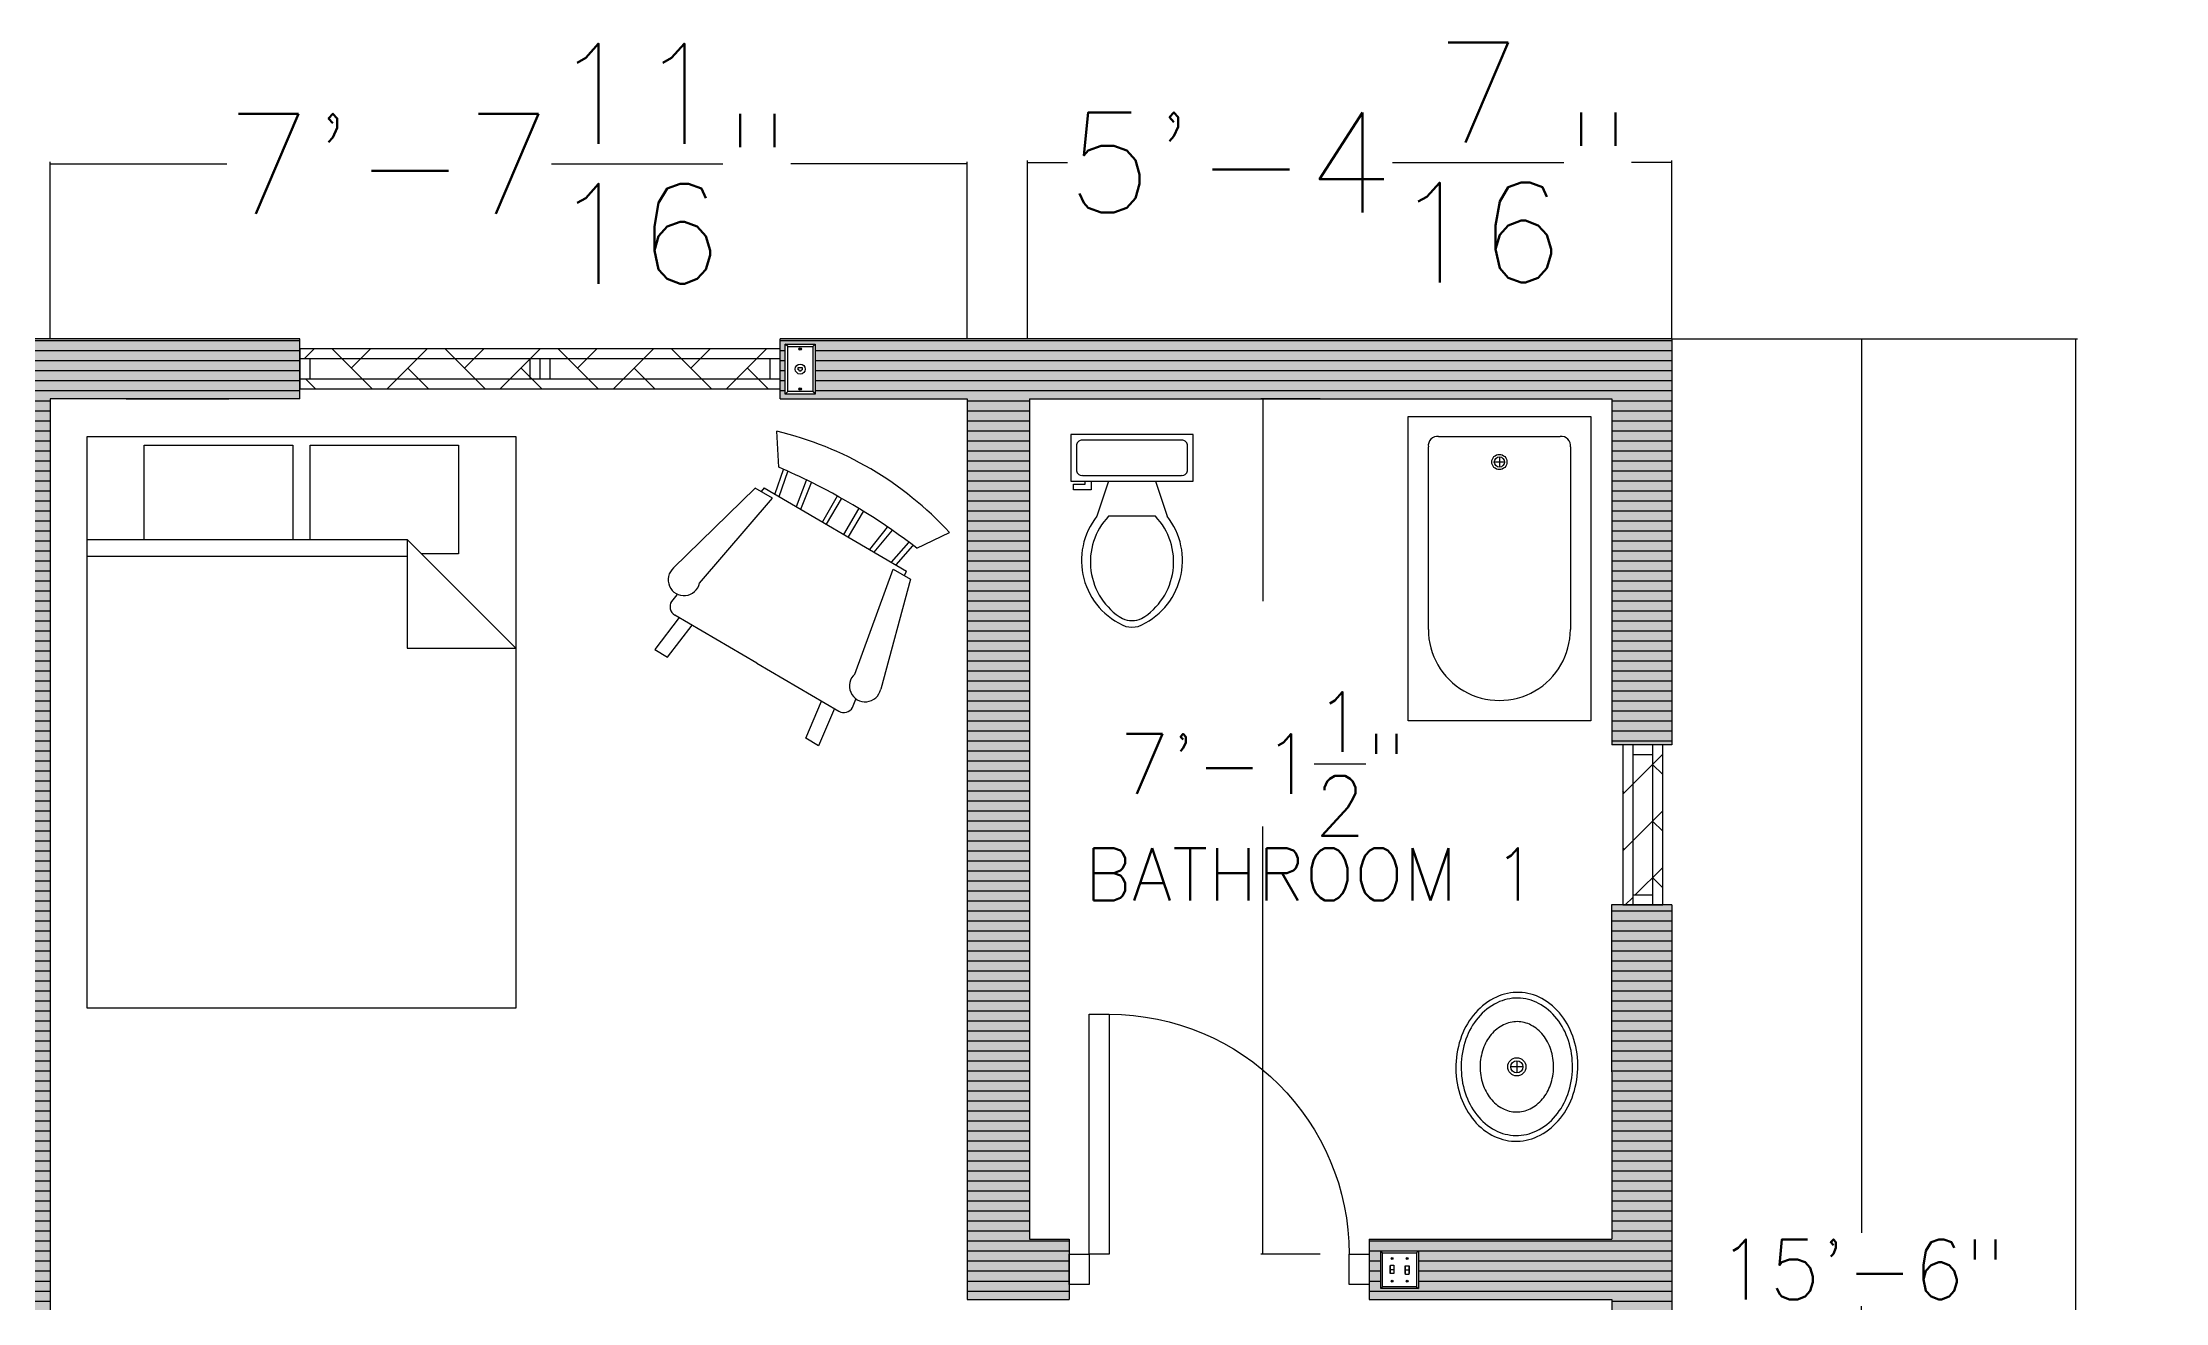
# Model space of a CAD drawing. Header units: inches. Extents: x 249 to 965, y 189 to 695.
# Drawn here: x 461.8 to 674, y 568.7 to 694.7 of the extents above; entities that cross this region are included whole.
import ezdxf

# ---------------------------------------------------------------- set-up
doc = ezdxf.new("R2010")
doc.units = ezdxf.units.IN
doc.header["$MEASUREMENT"] = 0
for name, color, linetype in [('block', 231, 'Continuous'), ('dimention', 180, 'Continuous'), ('door', 30, 'Continuous'), ('text', 120, 'Continuous'), ('walls', 65, 'Continuous'), ('window', 70, 'Continuous')]:
    doc.layers.add(name, color=color, linetype=linetype)
doc.styles.get("Standard").update_dxf_attribs({"font": 'simplex.shx', "height": 1})
doc.dimstyles.new('cst', dxfattribs={"dimscale": 0.8, "dimtxt": 1, "dimasz": 0, "dimexe": 0.25, "dimexo": 0.0625, "dimgap": 0.125, "dimtad": 0, "dimtih": 1, "dimtoh": 1, "dimdec": 4, "dimzin": 0, "dimdsep": 46, "dimlunit": 4, "dimtxsty": 'Standard', "dimblk": 'ARCHTICK', "dimcen": 0.125, "dimadec": 0, "dimazin": 0, "dimtfac": 1, "dimtdec": 4, "dimtofl": 0, "dimtmove": 0, "dimatfit": 3, "dimfxl": 1, "dimtolj": 1, "dimtzin": 0, "dimarcsym": 0})
pattern_1 = [(45, (322.94, 220.892), (0, 5.656854), [12, -4]), (135, (325.7683, 223.7204), (4e-16, 5.656854), [12, -4])]

# ---------------------------------------------------------------- blocks, each defined once
blk = doc.blocks.new('WINDOW1')
at = {"layer": 'window'}
for p, q in [((48, 4), (0, 4)), ((0, 4), (0, 0)), ((48, 3), (0, 3)), ((1, 3), (1, 1)), ((23, 3), (23, 1)), ((24, 3), (24, 1)), ((25, 3), (25, 1)), ((47, 1), (47, 3)), ((48, 0), (48, 4)), ((0, 1), (48, 1)), ((0, 0), (48, 0))]:
    blk.add_line(p, q, dxfattribs=at)
blk = doc.blocks.new('DOOR2')
at = {"layer": 'door'}
for points in [[(-4, 3), (-2, 3), (-2, 27), (-4, 27)], [(-30, 0), (-28, 0), (-28, 3), (-30, 3)], [(-2, 0), (0, 0), (0, 3), (-2, 3)]]:
    blk.add_lwpolyline(points, close=True, dxfattribs=at)
blk.add_arc((-4, 3), 24, 90, 180, dxfattribs=at)
blk = doc.blocks.new('FL')
at = {"layer": 'window'}
for p, q in [((16, 4), (0, 4)), ((0, 4), (0, 0)), ((16, 3), (0, 3)), ((1, 3), (1, 1)), ((15, 1), (15, 3)), ((16, 0), (16, 4)), ((0, 1), (16, 1)), ((0, 0), (16, 0))]:
    blk.add_line(p, q, dxfattribs=at)
blk = doc.blocks.new('Bed - Queen')
at = {"linetype": 'Continuous'}
for p, q in [((0, -80.00003), (0, 0)), ((0, 0), (59.99999, 0)), ((59.99999, 0), (59.99999, -80.00003)), ((7.99999, -1.2), (28.79998, -1.2)), ((7.99999, -14.4), (7.99999, -1.2)), ((28.79998, -1.2), (28.79998, -14.4)), ((31.19999, -1.2), (51.99999, -1.2)), ((31.19999, -14.4), (31.19999, -1.2)), ((51.99999, -1.2), (51.99999, -16.4)), ((0, -14.4), (44.8, -14.4)), ((59.99999, -29.6), (44.8, -14.4)), ((44.8, -14.4), (44.8, -29.6)), ((44.8, -16.8), (0, -16.8)), ((51.99999, -16.4), (46.79936, -16.4)), ((44.8, -29.6), (59.99999, -29.6)), ((59.99999, -80.00003), (0, -80.00003))]:
    blk.add_line(p, q, dxfattribs=at)
blk = doc.blocks.new('Bath Tub - 26 x 60 in.')
for p, q in [((8, -18), (10, -18)), ((9, -17), (9, -19))]:
    blk.add_line(p, q)
blk.add_lwpolyline([(0, -36), (0, 0), (60, 0), (60, -36)], close=True)
for points in [[(6, -4), (42, -4)], [(4, -30), (4, -6)], [(42, -32), (6, -32)]]:
    blk.add_lwpolyline(points)
for radius in [1.5, 1]:
    blk.add_circle((9, -18), radius)
for centre, radius, start, end in [((5.75, -5.75), 1.77, 81.8699, 188.1301), ((42, -18), 14, 270, 90), ((5.75, -30.25), 1.77, 171.8699, 278.1301)]:
    blk.add_arc(centre, radius, start, end)
blk = doc.blocks.new('Sink - Oval top')
for p, q in [((-1, 0), (1, 0)), ((0, 1), (0, -1))]:
    blk.add_line(p, q)
at = {"linetype": 'Continuous'}
for points in [[(-12.23, 0.39, 0.117634), (-11.46, -3.36, 0.104469), (-8.88, -6.8, 0.090016), (-5.08, -9.07, 0.08192), (-0.32, -10.02, 0.08192), (4.49, -9.38, 0.090016), (8.42, -7.36, 0.104469), (11.22, -4.09, 0.117634), (12.23, -0.39, 0.117634), (11.46, 3.36, 0.104469), (8.88, 6.8, 0.090016), (5.08, 9.07, 0.08192), (0.32, 10.02, 0.08192), (-4.49, 9.38, 0.090016), (-8.42, 7.36, 0.104469), (-11.22, 4.09, 0.117634)], [(-11.29, 0.16, 0.118622), (-10.52, -3.25, 0.104678), (-8.07, -6.36, 0.089562), (-4.54, -8.37, 0.081185), (-0.13, -9.15, 0.081185), (4.3, -8.49, 0.089562), (7.89, -6.58, 0.104678), (10.42, -3.55, 0.118622), (11.29, -0.16, 0.118622), (10.52, 3.25, 0.104678), (8.07, 6.36, 0.089562), (4.54, 8.37, 0.081185), (0.13, 9.15, 0.081185), (-4.3, 8.49, 0.089562), (-7.89, 6.58, 0.104678), (-10.42, 3.55, 0.118622)], [(-7.42, 0.08, 0.118283), (-6.91, -2.17, 0.104607), (-5.29, -4.21, 0.089718), (-2.97, -5.53, 0.081436), (-0.07, -6.04, 0.081436), (2.84, -5.59, 0.089718), (5.2, -4.33, 0.104607), (6.86, -2.32, 0.118283), (7.42, -0.08, 0.118283), (6.91, 2.17, 0.104607), (5.29, 4.21, 0.089718), (2.97, 5.53, 0.081436), (0.07, 6.04, 0.081436), (-2.84, 5.59, 0.089718), (-5.2, 4.33, 0.104607), (-6.86, 2.32, 0.118283)]]:
    blk.add_lwpolyline(points, format="xyb", close=True, dxfattribs=at)
for radius in [1.5, 1]:
    blk.add_circle((0, 0), radius)
blk = doc.blocks.new('Toilet - top')
for p, q in [((9.5, -6), (9.5, -2)), ((-10, -8.5), (-8, -8.5)), ((-10, -9.5), (-10, -8.5)), ((-7, -9.5), (-10, -9.5)), ((-8, -8.5), (-8, -8)), ((-7, -8), (-7, -9.5)), ((-4, -8), (-6, -14)), ((4, -8), (6, -14)), ((4, -14), (-4, -14))]:
    blk.add_line(p, q)
blk.add_lwpolyline([(10.5, -8), (10.5, 0), (-10.5, 0), (-10.5, -8)], close=True)
for points in [[(-9.5, -2), (-9.5, -6)], [(8.5, -1), (-8.5, -1)], [(-8.5, -7), (8.5, -7)]]:
    blk.add_lwpolyline(points)
for centre, radius, start, end in [((-8.62, -1.88), 0.884, 81.8699, 188.1301), ((8.62, -1.88), 0.884, 351.8699, 98.1301), ((-8.62, -6.12), 0.884, 171.8699, 278.1301), ((8.62, -6.12), 0.884, 261.8699, 8.1301), ((3.52, -21.58), 12.17, 141.4691, 247.9714), ((4.2, -21.82), 11.33, 136.3677, 238.9468), ((-3.52, -21.58), 12.17, 292.0284, 38.5307), ((-4.2, -21.82), 11.33, 301.053, 43.6321), ((0, -27.88), 4, 245.7318, 294.2682), ((0, -29), 4, 254.8605, 285.1395)]:
    blk.add_arc(centre, radius, start, end)
blk = doc.blocks.new('Chair - Rocking')
at = {"linetype": 'Continuous'}
for p, q in [((-8, -4.5), (-10, -1.5)), ((8, -4.5), (10, -1.5)), ((-4.5, -7), (-4.96674, -4.19951)), ((-4, -7), (-4.40532, -4.16272)), ((-1.5, -4.05012), (-1.5, -7)), ((-1, -7), (-1, -4.05012)), ((1, -7), (1, -4.04655)), ((1.5, -4.05012), (1.5, -7)), ((4, -7), (4.40187, -4.18694)), ((4.5, -7), (4.96761, -4.19437)), ((-7.5, -4.5), (-7, -7)), ((-6.5, -7), (-7.02225, -4.43)), ((6.5, -7), (7, -4.4057)), ((7.5, -4.5), (7, -7)), ((-9, -7.5), (-12, -18.49999)), ((-7, -7.5), (-9, -7.5)), ((-9, -18.49999), (-7, -7.5)), ((-8.23428, -6.99939), (-8.3093, -7.47958)), ((-8.23041, -7), (8.23915, -7)), ((7, -7.5), (9, -7.5)), ((9, -18.49999), (7, -7.5)), ((8.31071, -7.48854), (8.23449, -7.00073)), ((9, -7.5), (12, -18.49999)), ((-10.36644, -20.64523), (-10.5, -21.49999)), ((10.5, -21.49999), (10.3575, -20.58798)), ((-9, -22.49999), (-9.5, -26.49999)), ((0, -22.49999), (-9.5, -22.49999)), ((-8, -26.49999), (-7.5, -22.49999)), ((0, -22.49999), (9.5, -22.49999)), ((8, -26.49999), (7.5, -22.49999)), ((9, -22.49999), (9.5, -26.49999)), ((-9.5, -26.49999), (-8, -26.49999)), ((9.5, -26.49999), (8, -26.49999))]:
    blk.add_line(p, q, dxfattribs=at)
for centre, radius, start, end in [((0, -34.08333), 34.08333, 72.93847, 107.0615), ((0, -68.25004), 64.25, 93.92211, 97.15267), ((0, -68.25004), 64.25, 82.84733, 93.92211), ((-10.5, -18.99999), 1.58114, 161.5651, 18.43495), ((10.5, -18.99999), 1.58114, 161.5651, 18.43495), ((-9.5, -21.49999), 1, 180, 270), ((9.5, -21.49999), 1, 270, 0)]:
    blk.add_arc(centre, radius, start, end, dxfattribs=at)
blk = doc.blocks.new('Light Switch - Dual')
for p, q in [((-2.25, 4.75), (-2.5, 5)), ((-2.25, 4.75), (2.25, 4.75)), ((-2.25, 0.25), (-2.25, 4.75)), ((-0.875, 4), (-1.125, 4)), ((0.875, 4), (1.125, 4)), ((2.25, 4.75), (2.5, 5)), ((2.25, 4.75), (2.25, 0.25)), ((-2.25, 0.25), (-2.5, 0)), ((2.25, 0.25), (-2.25, 0.25)), ((-0.7854, 2.5), (-1.2183, 2.5)), ((-0.875, 1), (-1.125, 1)), ((0.7854, 2.5), (1.2182, 2.5)), ((0.875, 1), (1.125, 1)), ((2.25, 0.25), (2.5, 0))]:
    blk.add_line(p, q)
for points in [[(-2.5, 0), (-2.5, 5), (2.5, 5), (2.5, 0)], [(-0.78, 3.125), (-0.78, 2), (-1.22, 2), (-1.22, 3.125)], [(0.78, 1.875), (0.78, 3), (1.22, 3), (1.22, 1.875)]]:
    blk.add_lwpolyline(points, close=True)
for points in [[(-0.7818, 3), (-0.75, 3), (-0.75, 2), (-1.25, 2), (-1.25, 3), (-1.2219, 3)], [(0.7817, 2), (0.75, 2), (0.75, 3), (1.25, 3), (1.25, 2), (1.2219, 2)]]:
    blk.add_lwpolyline(points)
for centre in [(-1, 4), (1, 4), (-1, 1), (1, 1)]:
    blk.add_circle(centre, 0.125)
blk = doc.blocks.new('Phone Jack')
for p, q in [((-1.25, 4.75), (-1.5, 5)), ((-1.25, 4.75), (1.25, 4.75)), ((-1.25, 0.25), (-1.25, 4.75)), ((-0.125, 4.5), (0.125, 4.5)), ((1.25, 4.75), (1.5, 5)), ((1.25, 4.75), (1.25, 0.25)), ((-0.1269, 2.4158), (-0.1894, 2.4158)), ((-0.1269, 2.3845), (-0.1269, 2.4158)), ((-0.0957, 2.3845), (-0.1269, 2.3845)), ((-0.0957, 2.3533), (-0.0957, 2.3845)), ((-0.0644, 2.3533), (-0.0957, 2.3533)), ((-0.0644, 2.2908), (-0.0644, 2.3533)), ((0.0606, 2.3533), (0.0918, 2.3533)), ((0.0606, 2.3533), (0.0606, 2.2908)), ((0.0918, 2.3845), (0.1231, 2.3845)), ((0.0918, 2.3533), (0.0918, 2.3845)), ((0.1231, 2.4158), (0.1856, 2.4158)), ((0.1231, 2.3845), (0.1231, 2.4158)), ((-1.25, 0.25), (-1.5, 0)), ((1.25, 0.25), (-1.25, 0.25)), ((-0.125, 0.5), (0.125, 0.5)), ((1.25, 0.25), (1.5, 0))]:
    blk.add_line(p, q)
blk.add_lwpolyline([(-1.5, 0), (-1.5, 5), (1.5, 5), (1.5, 0)], close=True)
for points in [[(-0.1894, 2.4158), (-0.1894, 2.6658), (0.1856, 2.6658), (0.1856, 2.4158)], [(0.0606, 2.2908), (-0.0644, 2.2908)]]:
    blk.add_lwpolyline(points)
for centre, radius in [((0, 4.5), 0.125), ((0, 2.5), 0.5), ((0, 0.5), 0.125)]:
    blk.add_circle(centre, radius)
blk = doc.blocks.new('*D46')
at = {"layer": 'Defpoints', "color": 0, "transparency": 16777216}
for p in [(637.63, 665.06), (624.69, 233.06), (665.05, 233.06)]:
    blk.add_point(p, dxfattribs=at)
at = {"layer": 'dimention', "color": 0, "lineweight": -2, "transparency": 16777216}
for p, q in [((637.68, 665.06), (665.25, 665.06)), ((665.05, 665.06), (665.05, 455.11)), ((665.05, 233.06), (665.05, 443.01)), ((624.74, 233.06), (665.25, 233.06))]:
    blk.add_line(p, q, dxfattribs=at)
at = {"layer": 'dimention', "color": 0, "transparency": 16777216, "insert": (665.05, 449.06), "char_height": 1, "attachment_point": 5}
blk.add_mtext("\\A1;{\\H10x;36'}", dxfattribs=at)
blk = doc.blocks.new('_ArchTick')
at = {"color": 0, "linetype": 'ByBlock', "const_width": 0.15}
blk.add_lwpolyline([(-0.5, -0.5), (0.5, 0.5)], dxfattribs=at)
blk = doc.blocks.new('*D48')
at = {"layer": 'Defpoints', "color": 0, "transparency": 16777216}
for p in [(560.25, 682.7), (560.25, 665.06), (624.69, 665.06)]:
    blk.add_point(p, dxfattribs=at)
at = {"layer": 'dimention', "color": 0, "lineweight": -2, "transparency": 16777216}
for p, q in [((560.25, 665.11), (560.25, 682.9)), ((560.25, 682.7), (564.27, 682.7)), ((624.69, 682.7), (620.66, 682.7)), ((624.69, 665.11), (624.69, 682.9))]:
    blk.add_line(p, q, dxfattribs=at)
at = {"layer": 'dimention', "color": 0, "transparency": 16777216, "insert": (592.47, 682.7), "char_height": 1, "attachment_point": 5}
blk.add_mtext('\\A1;{\\H10x;5\'-4{\\H1x;\\S7/16;}"}', dxfattribs=at)
blk = doc.blocks.new('*D49')
at = {"layer": 'Defpoints', "color": 0, "transparency": 16777216}
for p in [(589.57, 659.06), (583.79, 573.56), (589.57, 573.56)]:
    blk.add_point(p, dxfattribs=at)
at = {"layer": 'dimention', "color": 0, "lineweight": -2, "transparency": 16777216}
for p, q in [((589.52, 659.06), (583.59, 659.06)), ((583.79, 659.06), (583.79, 638.84)), ((583.79, 573.56), (583.79, 616.31)), ((589.52, 573.56), (583.59, 573.56))]:
    blk.add_line(p, q, dxfattribs=at)
at = {"layer": 'dimention', "color": 0, "transparency": 16777216, "insert": (583.79, 627.58), "char_height": 1, "attachment_point": 5}
blk.add_mtext('\\A1;{\\H6x;\\P7\'-1{\\H1x;\\S1/2;}"}', dxfattribs=at)
blk = doc.blocks.new('*D50')
at = {"layer": 'Defpoints', "color": 0, "transparency": 16777216}
for p in [(462.54, 682.58), (462.54, 665.06), (554.23, 665.06)]:
    blk.add_point(p, dxfattribs=at)
at = {"layer": 'dimention', "color": 0, "lineweight": -2, "transparency": 16777216}
for p, q in [((462.54, 665.11), (462.54, 682.78)), ((462.54, 682.58), (480.19, 682.58)), ((554.23, 682.58), (536.58, 682.58)), ((554.23, 665.11), (554.23, 682.78))]:
    blk.add_line(p, q, dxfattribs=at)
at = {"layer": 'dimention', "color": 0, "transparency": 16777216, "insert": (508.38, 682.58), "char_height": 1, "attachment_point": 5}
blk.add_mtext('\\A1;{\\H10x;7\'-7{\\H1x;\\S11/16;}"}', dxfattribs=at)
blk = doc.blocks.new('*D59')
at = {"layer": 'Defpoints', "color": 0, "transparency": 16777216}
for p in [(624.69, 665.06), (624.69, 479.04), (643.66, 479.04)]:
    blk.add_point(p, dxfattribs=at)
at = {"layer": 'dimention', "color": 0, "lineweight": -2, "transparency": 16777216}
for p, q in [((624.74, 665.06), (643.86, 665.06)), ((643.66, 665.06), (643.66, 575.72)), ((643.66, 479.04), (643.66, 568.38)), ((624.74, 479.04), (643.86, 479.04))]:
    blk.add_line(p, q, dxfattribs=at)
at = {"layer": 'dimention', "color": 0, "transparency": 16777216, "insert": (643.66, 572.05), "char_height": 1, "attachment_point": 5}
blk.add_mtext('\\A1;{\\H6x;15\'-6"}', dxfattribs=at)

msp = doc.modelspace()

# ---------------------------------------------------------------- hatches: boundary and pattern name
at = {"layer": 'walls'}
h = msp.add_hatch(dxfattribs=at)
h.set_pattern_fill('_USER', color=256, pattern_type=0)
h.set_pattern_definition([(0, (322.9399, 220.892), (0, 1), [])])
h.paths.add_polyline_path([(342.68851, 359.05756), (423.64012, 359.05756), (423.64012, 365.05944), (417.68851, 365.05944), (417.68851, 455.05944), (407.71613, 455.05944), (407.71613, 449.05967), (411.68851, 449.05967), (411.68851, 365.05944), (342.68851, 365.05944), (342.68851, 398.88231), (336.72505, 398.88231), (336.72505, 233.05944), (385.01548, 233.05944), (385.01548, 239.05944), (342.68851, 239.05944)])
h.paths.add_polyline_path([(418.86674, 360.14378), (418.86674, 363.91957), (422.64253, 363.91957), (422.64253, 360.14378)], flags=16)
h.paths.add_polyline_path([(342.68851, 449.05944), (377.70014, 449.05944), (377.70014, 455.05944), (342.68851, 455.05944), (342.68851, 509.06183), (420.44117, 509.06183), (420.44117, 515.05944), (342.68851, 515.05944), (342.68851, 563.05944), (336.68979, 563.05944), (336.68979, 414.88231), (342.69265, 414.88231)])
h.paths.add_polyline_path([(373.01789, 450.13725), (373.01789, 453.91303), (376.79367, 453.91303), (376.79367, 450.13725)], flags=16)
h.paths.add_polyline_path([(373.96183, 451.64756), (373.96183, 452.49711), (374.33941, 452.49711), (374.33941, 451.64756), (373.98449, 451.64756)], flags=0)
h.paths.add_polyline_path([(375.56654, 450.8924, 1), (375.75533, 450.8924)], flags=0)
h.paths.add_polyline_path([(375.47215, 452.40272), (375.82707, 452.40272), (375.84973, 452.40272), (375.84973, 451.55317), (375.47215, 451.55317)], flags=0)
h.paths.add_polyline_path([(375.56654, 453.15788, 1), (375.75533, 453.15788)], flags=0)
h.paths.add_polyline_path([(415.83261, 510.01895), (415.83261, 513.79474), (419.6084, 513.79474), (419.6084, 510.01895)], flags=16)
h.paths.add_polyline_path([(624.689, 395.01859), (623.74921, 395.01859), (623.74921, 395.0105), (619.74921, 395.0105), (618.68851, 395.01859), (618.68851, 365.05944), (613.65442, 365.05944), (613.65442, 359.05757), (618.68851, 359.05944), (618.68851, 239.05944), (481.3593, 239.05944), (481.3593, 359.05756), (568.65442, 359.05757), (568.65442, 365.05944), (480.68851, 365.05944), (468.66266, 365.05944), (468.66266, 359.05757), (475.3593, 359.05757), (475.3593, 239.05944), (433.01548, 239.05944), (433.01548, 233.05944), (624.689, 233.05944)])
h.paths.add_polyline_path([(479.99982, 240.14426), (476.99982, 240.14426), (476.99982, 245.14426), (479.99982, 245.14426)], flags=16)
h.paths.add_polyline_path([(479.74982, 240.39426), (477.24982, 240.39426), (477.24982, 244.89426), (479.74982, 244.89426)], flags=0)
h.paths.add_polyline_path([(478.37482, 240.64426, -1), (478.62482, 240.64426, -1)], flags=0)
h.paths.add_polyline_path([(477.99982, 242.64426, -1), (478.99982, 242.64426, -1)], flags=0)
h.paths.add_polyline_path([(478.31042, 242.43506), (478.31042, 242.81006), (478.68542, 242.81006), (478.68542, 242.43506)], flags=0)
h.paths.add_polyline_path([(478.37292, 242.56006), (478.37292, 242.52876), (478.40412, 242.52876), (478.59162, 242.49756), (478.40412, 242.49756), (478.40412, 242.52876), (478.37292, 242.52876), (478.31042, 242.56006)], flags=0)
h.paths.add_polyline_path([(478.37482, 244.64426, -1), (478.62482, 244.64426, -1)], flags=0)
h.paths.add_polyline_path([(620.58038, 240.29774), (620.58038, 245.29774), (623.58038, 245.29774), (623.58038, 240.29774)], flags=16)
h.paths.add_polyline_path([(620.83038, 240.54774), (620.83038, 245.04774), (623.33038, 245.04774), (623.33038, 240.54774)], flags=0)
h.paths.add_polyline_path([(622.58038, 242.79774, -1), (621.58038, 242.79774, -1)], flags=0)
h.paths.add_polyline_path([(622.20538, 240.79774, -1), (621.95538, 240.79774, -1)], flags=0)
h.paths.add_polyline_path([(621.89098, 242.96354), (622.26598, 242.96354), (622.26598, 242.58854), (621.89098, 242.58854)], flags=0)
h.paths.add_polyline_path([(622.14098, 242.65104), (621.98468, 242.67705), (621.98468, 242.65104), (622.01598, 242.65104), (622.20348, 242.68224), (622.17218, 242.68224), (622.17218, 242.65104)], flags=0)
h.paths.add_polyline_path([(622.20538, 244.79774, -1), (621.95538, 244.79774, -1)], flags=0)
h.paths.add_polyline_path([(563.69324, 360.08979), (563.69324, 363.86558), (567.46902, 363.86558), (567.46902, 360.08979)], flags=16)
h.paths.add_polyline_path([(563.88202, 360.27858), (563.88202, 363.67679), (567.28023, 363.67679), (567.28023, 360.27858)], flags=0)
h.paths.add_polyline_path([(564.92037, 360.84495, -1), (564.73158, 360.84495, -1)], flags=0)
h.paths.add_polyline_path([(564.63718, 361.60011), (564.63718, 362.44966), (565.01476, 362.44966), (565.01476, 361.60011), (564.65984, 361.60011)], flags=0)
h.paths.add_polyline_path([(566.43068, 360.84495, -1), (566.24189, 360.84495, -1)], flags=0)
h.paths.add_polyline_path([(566.1475, 362.35527), (566.50242, 362.35527), (566.52508, 362.35527), (566.52508, 361.50571), (566.1475, 361.50571)], flags=0)
h.paths.add_polyline_path([(564.92037, 363.11042, -1), (564.73158, 363.11042, -1)], flags=0)
h.paths.add_polyline_path([(566.43068, 363.11042, -1), (566.24189, 363.11042, -1)], flags=0)
h.paths.add_polyline_path([(624.689, 608.48765), (618.66394, 608.48765), (618.67273, 575.05944), (594.41735, 575.05944), (594.41735, 569.05944), (618.67431, 569.05944), (618.68851, 515.05944), (512.55991, 515.05944), (512.55991, 509.05944), (618.68851, 509.05944), (618.68851, 479.04162), (624.689, 479.04162)])
h.paths.add_polyline_path([(620.19237, 516.2725), (620.19237, 521.2725), (623.19237, 521.2725), (623.19237, 516.2725)], flags=16)
h.paths.add_polyline_path([(620.44237, 516.5225), (620.44237, 521.0225), (622.94237, 521.0225), (622.94237, 516.5225)], flags=0)
h.paths.add_polyline_path([(621.56737, 516.7725, 1), (621.81737, 516.7725)], flags=0)
h.paths.add_polyline_path([(621.19237, 518.7725, -1), (622.19237, 518.7725, -1)], flags=0)
h.paths.add_polyline_path([(621.50297, 518.9383), (621.87797, 518.9383), (621.87797, 518.6258), (621.75297, 518.6258), (621.75297, 518.5633), (621.50297, 518.5633)], flags=0)
h.paths.add_polyline_path([(621.56547, 518.6883), (621.81547, 518.6883), (621.81547, 518.657), (621.78417, 518.657), (621.78417, 518.6258), (621.59667, 518.6258), (621.59667, 518.657), (621.56547, 518.657)], flags=0)
h.paths.add_polyline_path([(621.56737, 520.7725, 1), (621.81737, 520.7725)], flags=0)
h.paths.add_polyline_path([(599.34873, 570.13178), (595.57295, 570.13178), (595.57295, 573.90757), (599.34873, 573.90757)], flags=16)
h.paths.add_polyline_path([(598.1216, 570.88694, 1), (598.31039, 570.88694)], flags=0)
h.paths.add_polyline_path([(487.51419, 665.05944), (336.68851, 665.05944), (336.6997, 611.05578), (337.71226, 611.05578), (337.71226, 611.05998), (341.71226, 611.05998), (342.68851, 611.05578), (342.68851, 659.05944), (456.48258, 659.05944), (456.48258, 515.05944), (450.50091, 515.05944), (450.50091, 509.05944), (467.572, 509.05944), (467.572, 510.00456), (467.55991, 510.00456), (467.55991, 514.00456), (467.572, 515.05944), (462.53759, 515.05944), (462.53759, 659.05944), (470.15602, 659.05944), (487.51419, 659.05944)])
h.paths.add_polyline_path([(458.00322, 657.9633), (461.00322, 657.9633), (461.00322, 652.9633), (458.00322, 652.9633)], flags=16)
h.paths.add_polyline_path([(458.25322, 657.7133), (460.75322, 657.7133), (460.75322, 653.2133), (458.25322, 653.2133)], flags=0)
h.paths.add_polyline_path([(460.00322, 655.4633, -1), (459.00322, 655.4633, -1)], flags=0)
h.paths.add_polyline_path([(459.62822, 657.4633), (459.37822, 657.4633, 1)], flags=0)
h.paths.add_polyline_path([(459.31382, 655.6291), (459.68882, 655.6291), (459.68882, 655.3166), (459.56382, 655.3166), (459.56382, 655.2541), (459.31382, 655.2541)], flags=0)
h.paths.add_polyline_path([(459.37632, 655.3791), (459.62632, 655.3791), (459.62632, 655.3478), (459.59502, 655.3478), (459.59502, 655.3166), (459.40752, 655.3166), (459.40752, 655.3478), (459.37632, 655.3478)], flags=0)
h.paths.add_polyline_path([(459.62822, 653.4633), (459.37822, 653.4633, 1)], flags=0)
h.paths.add_polyline_path([(341.14392, 623.51973), (341.14392, 618.51973), (338.14392, 618.51973), (338.14392, 623.51973)], flags=16)
h.paths.add_polyline_path([(340.89392, 623.26973), (340.89392, 618.76973), (338.39392, 618.76973), (338.39392, 623.26973)], flags=0)
h.paths.add_polyline_path([(339.76892, 623.01973), (339.51892, 623.01973, 1)], flags=0)
h.paths.add_polyline_path([(340.14392, 621.01973, -1), (339.14392, 621.01973, -1)], flags=0)
h.paths.add_polyline_path([(339.82952, 621.18553), (339.82952, 620.87303), (339.70452, 620.87303), (339.70452, 620.81053), (339.45452, 620.81053), (339.45452, 621.18553)], flags=0)
h.paths.add_polyline_path([(341.14392, 617.30382), (341.14392, 612.30382), (338.14392, 612.30382), (338.14392, 617.30382)], flags=16)
h.paths.add_polyline_path([(340.89392, 617.05382), (340.89392, 612.55382), (338.39392, 612.55382), (338.39392, 617.05382)], flags=0)
h.paths.add_polyline_path([(339.51892, 619.01973, 1), (339.76892, 619.01973)], flags=0)
h.paths.add_polyline_path([(339.51892, 616.80382, 1), (339.76892, 616.80382)], flags=0)
h.paths.add_polyline_path([(340.14392, 614.80382, -1), (339.14392, 614.80382, -1)], flags=0)
h.paths.add_polyline_path([(339.82952, 614.96962), (339.82952, 614.65712), (339.70452, 614.65712), (339.70452, 614.59462), (339.45452, 614.59462), (339.45452, 614.96962)], flags=0)
h.paths.add_polyline_path([(339.76702, 614.71962), (339.76702, 614.68832), (339.73572, 614.68832), (339.73572, 614.65712), (339.54822, 614.65712), (339.54822, 614.68832), (339.51702, 614.68832), (339.45452, 614.71962), (339.51702, 614.71962)], flags=0)
h.paths.add_polyline_path([(339.51892, 612.80382, 1), (339.76892, 612.80382)], flags=0)
h.paths.add_polyline_path([(624.68851, 665.05944), (535.51419, 665.05944), (535.51419, 659.05944), (554.22851, 659.05944), (554.22851, 569.05944), (564.41736, 569.05944), (564.41736, 575.06015), (560.44498, 575.06015), (560.44498, 659.05944), (618.68851, 659.05944), (618.68819, 624.48765), (624.68851, 624.48765)])
h.paths.add_polyline_path([(539.03296, 659.55138), (536.03296, 659.55138), (536.03296, 664.55138), (539.03296, 664.55138)], flags=16)
h.paths.add_polyline_path([(538.78296, 664.30138), (538.78296, 659.80138), (536.28296, 659.80138), (536.28296, 664.30138)], flags=0)
h.paths.add_polyline_path([(537.03296, 662.05138, -1), (538.03296, 662.05138, -1)], flags=0)
h.paths.add_polyline_path([(537.71856, 662.21718), (537.71856, 661.90468), (537.59356, 661.90468), (537.59356, 661.84218), (537.34356, 661.84218), (537.34356, 662.21718)], flags=0)
h.paths.add_polyline_path([(537.65606, 661.93588), (537.62476, 661.93588), (537.62476, 661.90468), (537.43726, 661.90468), (537.43726, 661.93588), (537.40606, 661.93588), (537.40606, 661.96718), (537.65606, 661.96718)], flags=0)
h.paths.add_polyline_path([(537.40796, 664.05138, 1), (537.65796, 664.05138)], flags=0)
h.paths.add_polyline_path([(537.65796, 660.05138), (537.40796, 660.05138, 1)], flags=0)
h = msp.add_hatch(dxfattribs=at)
h.set_pattern_fill('AR-CONC', color=256)
h.set_pattern_definition([(50, (322.94, 220.892), (7.1726, -0.62752), [0.75, -8.25]), (355, (322.94, 220.892), (-1.38751, 7.52192), [0.6, -6.6]), (100.4514, (323.5376, 220.84), (5.78509, 6.8944), [0.6374, -7.01142]), (46.1842, (322.94, 222.892), (10.67241, -1.6552), [1.125, -12.375]), (96.6356, (323.829, 222.754), (9.34662, 9.74119), [0.9561, -10.51714]), (351.1842, (322.94, 222.892), (9.34662, 9.74119), [0.9, -9.9]), (21, (323.94, 222.392), (5.96907, -4.02619), [0.75, -8.25]), (326, (323.94, 222.392), (2.43315, 7.2515), [0.6, -6.6]), (71.4514, (324.437, 222.0565), (8.40222, 3.22531), [0.6374, -7.01142]), (37.5, (322.94, 220.892), (0.121599, 3.328939), [0, -6.52, 0, -6.7, 0, -6.625]), (7.5, (322.94, 220.892), (2.630695, 3.944117), [0, -3.82, 0, -6.37, 0, -2.525]), (327.5, (320.71, 220.892), (5.338224, -0.225549), [0, -2.5, 0, -7.8, 0, -10.35]), (317.5, (319.71, 220.892), (5.83186, 1.00105), [0, -3.25, 0, -5.18, 0, -7.35])])
h.paths.add_polyline_path([(342.68851, 509.06183), (420.44117, 509.06183), (420.44117, 515.05944), (342.68851, 515.05944), (342.68851, 563.05944), (336.68979, 563.05944), (336.68979, 414.88231), (342.69265, 414.88231), (342.68851, 449.05944), (377.70014, 449.05944), (377.70014, 455.05944), (342.68851, 455.05944)])
h.paths.add_polyline_path([(373.01789, 453.91303), (376.79367, 453.91303), (376.79367, 450.13725), (373.01789, 450.13725)], flags=16)
h.paths.add_polyline_path([(374.33941, 452.49711), (374.33941, 451.64756), (373.98449, 451.64756), (373.96183, 451.64756), (373.96183, 452.49711)], flags=0)
h.paths.add_polyline_path([(375.75533, 453.15788), (375.56654, 453.15788, 1)], flags=0)
h.paths.add_polyline_path([(375.47215, 452.40272), (375.82707, 452.40272), (375.84973, 452.40272), (375.84973, 451.55317), (375.47215, 451.55317)], flags=0)
h.paths.add_polyline_path([(375.56654, 450.8924, 1), (375.75533, 450.8924)], flags=0)
h.paths.add_polyline_path([(415.83261, 510.01895), (415.83261, 513.79474), (419.6084, 513.79474), (419.6084, 510.01895)], flags=16)
h.paths.add_polyline_path([(342.68851, 359.05756), (423.64012, 359.05756), (423.64012, 365.05944), (417.68851, 365.05944), (417.68851, 455.05944), (407.71613, 455.05944), (407.71613, 449.05967), (411.68851, 449.05967), (411.68851, 365.05944), (342.68851, 365.05944), (342.68851, 398.88231), (336.72505, 398.88231), (336.72505, 233.05944), (385.01548, 233.05944), (385.01548, 239.05944), (342.68851, 239.05944)])
h.paths.add_polyline_path([(418.86674, 360.14378), (418.86674, 363.91957), (422.64253, 363.91957), (422.64253, 360.14378)], flags=16)
h.paths.add_polyline_path([(568.65442, 365.05944), (480.68851, 365.05944), (468.66266, 365.05944), (468.66266, 359.05757), (475.3593, 359.05757), (475.3593, 239.05944), (433.01548, 239.05944), (433.01548, 233.05944), (624.689, 233.05944), (624.689, 395.01859), (623.74921, 395.01859), (623.74921, 395.0105), (619.74921, 395.0105), (618.68851, 395.01859), (618.68851, 365.05944), (613.65442, 365.05944), (613.65442, 359.05757), (618.68851, 359.05944), (618.68851, 239.05944), (481.3593, 239.05944), (481.3593, 359.05756), (568.65442, 359.05757)])
h.paths.add_polyline_path([(563.69324, 363.86558), (567.46902, 363.86558), (567.46902, 360.08979), (563.69324, 360.08979)], flags=16)
h.paths.add_polyline_path([(563.88202, 360.27858), (563.88202, 363.67679), (567.28023, 363.67679), (567.28023, 360.27858)], flags=0)
h.paths.add_polyline_path([(564.63718, 362.44966), (565.01476, 362.44966), (565.01476, 361.60011), (564.65984, 361.60011), (564.63718, 361.60011)], flags=0)
h.paths.add_polyline_path([(566.1475, 362.35527), (566.50242, 362.35527), (566.52508, 362.35527), (566.52508, 361.50571), (566.1475, 361.50571)], flags=0)
h.paths.add_polyline_path([(566.43068, 360.84495), (566.24189, 360.84495, 1)], flags=0)
h.paths.add_polyline_path([(566.43068, 363.11042), (566.24189, 363.11042, 1)], flags=0)
h.paths.add_polyline_path([(479.99982, 245.14426), (479.99982, 240.14426), (476.99982, 240.14426), (476.99982, 245.14426)], flags=16)
h.paths.add_polyline_path([(479.74982, 244.89426), (479.74982, 240.39426), (477.24982, 240.39426), (477.24982, 244.89426)], flags=0)
h.paths.add_polyline_path([(478.37482, 244.64426, -1), (478.62482, 244.64426, -1)], flags=0)
h.paths.add_polyline_path([(478.99982, 242.64426, -1), (477.99982, 242.64426, -1)], flags=0)
h.paths.add_polyline_path([(478.68542, 242.81006), (478.68542, 242.43506), (478.31042, 242.43506), (478.31042, 242.81006)], flags=0)
h.paths.add_polyline_path([(478.40412, 242.49756), (478.40412, 242.52876), (478.59162, 242.52876), (478.59162, 242.49756)], flags=0)
h.paths.add_polyline_path([(620.58038, 245.29774), (623.58038, 245.29774), (623.58038, 240.29774), (620.58038, 240.29774)], flags=16)
h.paths.add_polyline_path([(620.83038, 245.04774), (623.33038, 245.04774), (623.33038, 240.54774), (620.83038, 240.54774)], flags=0)
h.paths.add_polyline_path([(478.37482, 240.64426, -1), (478.62482, 240.64426, -1)], flags=0)
h.paths.add_polyline_path([(622.20538, 244.79774, -1), (621.95538, 244.79774, -1)], flags=0)
h.paths.add_polyline_path([(622.58038, 242.79774, -1), (621.58038, 242.79774, -1)], flags=0)
h.paths.add_polyline_path([(621.89098, 242.96354), (622.26598, 242.96354), (622.26598, 242.58854), (621.89098, 242.58854)], flags=0)
h.paths.add_polyline_path([(621.95348, 242.71354), (621.95348, 242.68224), (621.98468, 242.68224), (622.17218, 242.68224), (622.17218, 242.65104), (621.98468, 242.65104), (621.98468, 242.68224)], flags=0)
h.paths.add_polyline_path([(622.20538, 240.79774, -1), (621.95538, 240.79774, -1)], flags=0)
h.paths.add_polyline_path([(624.68851, 665.05944), (535.51419, 665.05944), (535.51419, 659.05944), (554.22851, 659.05944), (554.22851, 569.05944), (564.41736, 569.05944), (564.41736, 575.06015), (560.44498, 575.06015), (560.44498, 659.05944), (618.68851, 659.05944), (618.68819, 624.48765), (624.68851, 624.48765)])
h.paths.add_polyline_path([(539.03296, 659.55138), (536.03296, 659.55138), (536.03296, 664.55138), (539.03296, 664.55138)], flags=16)
h.paths.add_polyline_path([(538.78296, 664.30138), (538.78296, 659.80138), (536.28296, 659.80138), (536.28296, 664.30138)], flags=0)
h.paths.add_polyline_path([(537.03296, 662.05138, -1), (538.03296, 662.05138, -1)], flags=0)
h.paths.add_polyline_path([(537.71856, 662.21718), (537.71856, 661.84218), (537.34356, 661.84218), (537.34356, 662.21718)], flags=0)
h.paths.add_polyline_path([(537.65606, 661.90468), (537.43726, 661.90468), (537.43726, 661.93588), (537.65606, 661.93588), (537.71856, 661.96718), (537.65606, 661.96718)], flags=0)
h.paths.add_polyline_path([(537.40796, 664.05138, -1), (537.65796, 664.05138, -1)], flags=0)
h.paths.add_polyline_path([(537.40796, 660.05138, -1), (537.65796, 660.05138, -1)], flags=0)
h.paths.add_polyline_path([(624.689, 608.48765), (618.66394, 608.48765), (618.67273, 575.05944), (594.41735, 575.05944), (594.41735, 569.05944), (618.67431, 569.05944), (618.68851, 515.05944), (512.55991, 515.05944), (512.55991, 509.05944), (618.68851, 509.05944), (618.68851, 479.04162), (624.689, 479.04162)])
h.paths.add_polyline_path([(517.10988, 510.01586), (513.33409, 510.01586), (513.33409, 513.79165), (517.10988, 513.79165)], flags=16)
h.paths.add_polyline_path([(516.92109, 513.60286), (516.92109, 510.20465), (513.52288, 510.20465), (513.52288, 513.60286)], flags=0)
h.paths.add_polyline_path([(516.16593, 512.28133), (516.16593, 511.43178), (515.78835, 511.43178), (515.78835, 512.28133), (516.14327, 512.28133)], flags=0)
h.paths.add_polyline_path([(515.88274, 513.03649, 1), (516.07153, 513.03649)], flags=0)
h.paths.add_polyline_path([(516.07153, 510.77102), (515.88274, 510.77102, 1)], flags=0)
h.paths.add_polyline_path([(514.65561, 511.52617), (514.30069, 511.52617), (514.27803, 511.52617), (514.27803, 512.37573), (514.65561, 512.37573)], flags=0)
h.paths.add_polyline_path([(595.57295, 570.13178), (595.57295, 573.90757), (599.34873, 573.90757), (599.34873, 570.13178)], flags=16)
h.paths.add_polyline_path([(595.76174, 570.32057), (595.76174, 573.71878), (599.15995, 573.71878), (599.15995, 570.32057)], flags=0)
h.paths.add_polyline_path([(596.51689, 571.6421), (596.51689, 572.49165), (596.89447, 572.49165), (596.89447, 571.6421), (596.53955, 571.6421)], flags=0)
h.paths.add_polyline_path([(598.31039, 570.88694), (598.1216, 570.88694, 1)], flags=0)
h.paths.add_polyline_path([(598.02721, 572.39726), (598.38213, 572.39726), (598.40479, 572.39726), (598.40479, 571.54771), (598.02721, 571.54771)], flags=0)
h.paths.add_polyline_path([(598.31039, 573.15242), (598.1216, 573.15242, 1)], flags=0)
h.paths.add_polyline_path([(620.19237, 516.2725), (620.19237, 521.2725), (623.19237, 521.2725), (623.19237, 516.2725)], flags=16)
h.paths.add_polyline_path([(620.44237, 516.5225), (620.44237, 521.0225), (622.94237, 521.0225), (622.94237, 516.5225)], flags=0)
h.paths.add_polyline_path([(622.19237, 518.7725, -1), (621.19237, 518.7725, -1)], flags=0)
h.paths.add_polyline_path([(621.81737, 516.7725, -1), (621.56737, 516.7725, -1)], flags=0)
h.paths.add_polyline_path([(621.50297, 518.9383), (621.87797, 518.9383), (621.87797, 518.5633), (621.50297, 518.5633)], flags=0)
h.paths.add_polyline_path([(621.59667, 518.657), (621.78417, 518.657), (621.78417, 518.6258), (621.59667, 518.6258)], flags=0)
h.paths.add_polyline_path([(621.81737, 520.7725, -1), (621.56737, 520.7725, -1)], flags=0)
h.paths.add_polyline_path([(487.51419, 665.05944), (336.68851, 665.05944), (336.6997, 611.05578), (342.68851, 611.05578), (342.68851, 659.05944), (456.48258, 659.05944), (456.48258, 515.05944), (450.50091, 515.05944), (450.50091, 509.05944), (467.572, 509.05944), (467.572, 515.05944), (462.53759, 515.05944), (462.53759, 659.05944), (470.15602, 659.05944), (487.51419, 659.05944)])
h.paths.add_polyline_path([(341.14392, 623.51973), (341.14392, 618.51973), (338.14392, 618.51973), (338.14392, 623.51973)], flags=16)
h.paths.add_polyline_path([(340.89392, 623.26973), (340.89392, 618.76973), (338.39392, 618.76973), (338.39392, 623.26973)], flags=0)
h.paths.add_polyline_path([(339.76892, 623.01973, -1), (339.51892, 623.01973, -1)], flags=0)
h.paths.add_polyline_path([(340.14392, 621.01973, -1), (339.14392, 621.01973, -1)], flags=0)
h.paths.add_polyline_path([(339.82952, 621.18553), (339.82952, 620.93553), (339.76702, 620.93553), (339.76702, 620.87303), (339.70452, 620.87303), (339.70452, 620.81053), (339.57952, 620.81053), (339.57952, 620.87303), (339.51702, 620.87303), (339.51702, 620.93553), (339.45452, 620.93553), (339.45452, 621.18553)], flags=0)
h.paths.add_polyline_path([(339.76892, 619.01973, -1), (339.51892, 619.01973, -1)], flags=0)
h.paths.add_polyline_path([(341.14392, 617.30382), (341.14392, 612.30382), (338.14392, 612.30382), (338.14392, 617.30382)], flags=16)
h.paths.add_polyline_path([(340.89392, 617.05382), (340.89392, 612.55382), (338.39392, 612.55382), (338.39392, 617.05382)], flags=0)
h.paths.add_polyline_path([(339.76892, 616.80382, -1), (339.51892, 616.80382, -1)], flags=0)
h.paths.add_polyline_path([(340.14392, 614.80382, -1), (339.14392, 614.80382, -1)], flags=0)
h.paths.add_polyline_path([(339.82952, 614.96962), (339.82952, 614.71962), (339.76702, 614.71962), (339.76702, 614.65712), (339.70452, 614.65712), (339.70452, 614.59462), (339.57952, 614.59462), (339.57952, 614.65712), (339.51702, 614.65712), (339.51702, 614.71962), (339.45452, 614.71962), (339.45452, 614.96962)], flags=0)
h.paths.add_polyline_path([(339.76892, 612.80382, -1), (339.51892, 612.80382, -1)], flags=0)
h.paths.add_polyline_path([(458.00322, 657.9633), (461.00322, 657.9633), (461.00322, 652.9633), (458.00322, 652.9633)], flags=16)
h.paths.add_polyline_path([(458.25322, 657.7133), (460.75322, 657.7133), (460.75322, 653.2133), (458.25322, 653.2133)], flags=0)
h.paths.add_polyline_path([(460.00322, 655.4633, -1), (459.00322, 655.4633, -1)], flags=0)
h.paths.add_polyline_path([(459.62822, 657.4633, -1), (459.37822, 657.4633, -1)], flags=0)
h.paths.add_polyline_path([(459.31382, 655.6291), (459.68882, 655.6291), (459.68882, 655.3791), (459.62632, 655.3791), (459.62632, 655.3166), (459.56382, 655.3166), (459.56382, 655.2541), (459.43882, 655.2541), (459.43882, 655.3166), (459.37632, 655.3166), (459.37632, 655.3791), (459.31382, 655.3791)], flags=0)
h.paths.add_polyline_path([(459.62822, 653.4633, -1), (459.37822, 653.4633, -1)], flags=0)
at = {"layer": 'window'}
h = msp.add_hatch(dxfattribs=at)
h.set_pattern_fill('AR-HBONE', color=256)
h.set_pattern_definition(pattern_1)
h.paths.add_polyline_path([(510.51419, 663.05944), (488.51419, 663.05944), (488.51419, 661.05944), (510.51419, 661.05944)])
h.paths.add_polyline_path([(535.51419, 664.05944), (487.51419, 664.05944), (487.51419, 663.05944), (535.51419, 663.05944)])
h.paths.add_polyline_path([(535.51419, 661.05944), (487.51419, 661.05944), (487.51419, 660.05944), (535.51419, 660.05944)])
h.paths.add_polyline_path([(512.51419, 663.05944), (511.51419, 663.05944), (511.51419, 661.05944), (512.51419, 661.05944)])
h.paths.add_polyline_path([(511.51419, 663.05944), (510.51419, 663.05944), (510.51419, 661.05944), (511.51419, 661.05944)])
h.paths.add_polyline_path([(534.51419, 663.05944), (512.51419, 663.05944), (512.51419, 661.05944), (534.51419, 661.05944)])
h = msp.add_hatch(dxfattribs=at)
h.set_pattern_fill('AR-HBONE', color=256)
h.set_pattern_definition(pattern_1)
h.paths.add_polyline_path([(622.77682, 623.48765), (620.77682, 623.48765), (620.77682, 609.48765), (622.77682, 609.48765)])
h.paths.add_polyline_path([(620.77682, 624.48765), (619.77682, 624.48765), (619.77682, 608.48765), (620.77682, 608.48765)])
h.paths.add_polyline_path([(623.77682, 624.48765), (622.77682, 624.48765), (622.77682, 608.48765), (623.77682, 608.48765)])

# ---------------------------------------------------------------- linework, layer by layer
at = {"layer": 'walls'}
for p, q in [((487.51419, 659.05944), (487.51419, 665.05944)), ((535.51419, 659.05944), (535.51419, 665.05944)), ((624.68851, 665.05944), (624.68851, 624.48765)), ((462.53759, 659.05944), (462.53759, 515.05944)), ((487.51419, 659.05944), (470.15602, 659.05944)), ((535.51419, 659.05944), (554.22851, 659.05944)), ((560.44498, 659.05944), (618.68851, 659.05944)), ((618.68851, 659.05944), (618.68819, 624.48765)), ((624.68851, 624.48765), (618.6882, 624.48765)), ((618.66394, 608.48765), (618.67273, 575.05944)), ((624.689, 608.48765), (618.66396, 608.48765)), ((624.689, 608.48765), (624.689, 479.04162)), ((560.44498, 575.06015), (564.41736, 575.06015)), ((564.41736, 575.05944), (564.41736, 569.05944)), ((594.41735, 575.05944), (594.41735, 569.05944)), ((594.41735, 575.05944), (618.67273, 575.05944)), ((554.22851, 569.05944), (564.41736, 569.05944)), ((594.41735, 569.05944), (618.67431, 569.05944)), ((618.67431, 569.05944), (618.68851, 515.05944))]:
    msp.add_line(p, q, dxfattribs=at)
for points in [[(487.51419, 665.05944), (336.68851, 665.05944)], [(624.68851, 665.05944), (535.51419, 665.05944)], [(470.15602, 659.05944), (462.53759, 659.05944)], [(470.15602, 659.05944), (480.418, 659.05944)], [(554.22851, 659.05944), (554.22851, 569.05944)], [(560.44498, 659.05944), (560.44498, 575.06015)]]:
    msp.add_lwpolyline(points, dxfattribs=at)

# ---------------------------------------------------------------- block references
msp.add_blockref('Phone Jack', (537.53296, 659.55138))
at = {"xscale": 0.7551577105603442, "yscale": 0.7551577105603442, "zscale": 0.7551577105603442}
msp.add_blockref('Light Switch - Dual', (597.46084, 570.13178), dxfattribs=at)
at = {"layer": 'block', "rotation": 329.6287193823341}
msp.add_blockref('Chair - Rocking', (544.58054, 652.06911), dxfattribs=at)
at = {"layer": 'block', "rotation": 270}
for name, p, xscale, yscale, zscale in [('Bath Tub - 26 x 60 in.', (616.56804, 657.32585), 0.5071830426549102, 0.5071830426549102, 0.5071830426549102), ('Sink - Oval top', (609.18409, 592.30533), 0.6083177442351984, 0.6083177442351984, 0.6083177442351984)]:
    msp.add_blockref(name, p, dxfattribs=dict(at, xscale=xscale, yscale=yscale, zscale=zscale))
at = {"layer": 'block'}
for name, p, xscale, yscale, zscale in [('Bed - Queen', (466.2341, 655.31188), 0.7144252642496097, 0.7144252642496097, 0.7144252642496097), ('Toilet - top', (570.70685, 655.51563), 0.5838525313405302, 0.5838525313405302, 0.5838525313405302)]:
    msp.add_blockref(name, p, dxfattribs=dict(at, xscale=xscale, yscale=yscale, zscale=zscale))
at = {"layer": 'walls'}
msp.add_blockref('WINDOW1', (487.51419, 660.05944), dxfattribs=at)
at = {"layer": 'walls', "rotation": 270}
msp.add_blockref('FL', (619.77682, 624.48765), dxfattribs=at)
at = {"layer": 'walls', "xscale": -1}
msp.add_blockref('DOOR2', (564.41736, 570.55944), dxfattribs=at)

# ---------------------------------------------------------------- texts
at = {"layer": 'text'}
msp.add_text('BATHROOM 1', height=5.237899, dxfattribs=at).set_placement((565.97322, 608.92973))

# ---------------------------------------------------------------- dimensions: what is measured, and where the dimension line sits
at = {"layer": 'dimention'}
for base, p1, p2, picture, middle in [((462.53759, 682.58146), (554.22851, 665.05944), (462.53759, 665.05944), '*D50', (508.38305, 682.58146)), ((560.24931, 682.69868), (624.68851, 665.05944), (560.24931, 665.05944), '*D48', (592.46891, 682.69868))]:
    dim = msp.add_linear_dim(base=base, p1=p1, p2=p2, text='{\\H10x;<>}', dimstyle='cst', dxfattribs=at)
    dim.commit()
    dim.dimension.update_dxf_attribs({"geometry": picture, "text_midpoint": middle})
for base, p1, p2, text, picture, middle in [((643.65847, 479.04162), (624.68851, 665.05944), (624.689, 479.04162), '{\\H6x;<>}', '*D59', (643.65847, 572.05053)), ((665.04547, 233.05944), (637.62963, 665.05944), (624.689, 233.05944), '{\\H10x;<>}', '*D46', (665.04547, 449.05944))]:
    dim = msp.add_linear_dim(base=base, p1=p1, p2=p2, angle=90, text=text, dimstyle='cst', dxfattribs=at)
    dim.commit()
    dim.dimension.update_dxf_attribs({"geometry": picture, "text_midpoint": middle})
dim = msp.add_linear_dim(base=(583.78527, 573.55944), p1=(589.56675, 659.05944), p2=(589.56675, 573.55944), angle=90, text='{\\H6x;\\P<>}', dimstyle='cst', dxfattribs=at)
dim.commit()
dim.dimension.update_dxf_attribs({"geometry": '*D49', "text_midpoint": (583.78527, 627.57611), "dimtype": 160})

doc.saveas('drawing.dxf')
